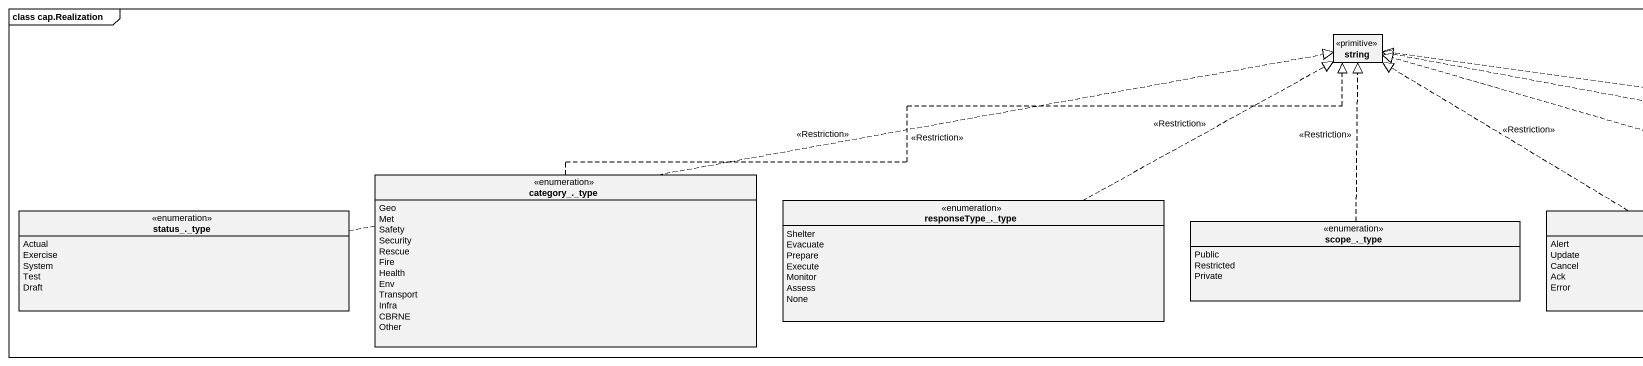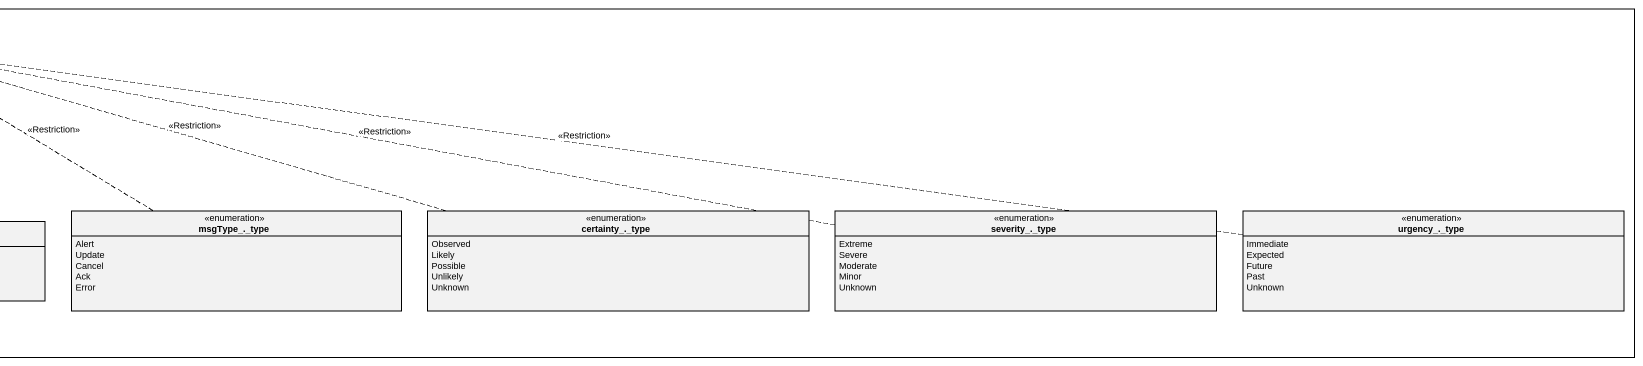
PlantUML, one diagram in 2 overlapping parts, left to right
@startuml
mainframe class cap.Realization
hide circle
hide empty members
class string <<primitive>>
enum "category_._type" as category_type {
  Geo
  Met
  Safety
  Security
  Rescue
  Fire
  Health
  Env
  Transport
  Infra
  CBRNE
  Other
}
enum "responseType_._type" as responseType_type {
  Shelter
  Evacuate
  Prepare
  Execute
  Monitor
  Assess
  None
}
enum "status_._type" as status_type {
  Actual
  Exercise
  System
  Test
  Draft
}
enum "scope_._type" as scope_type {
  Public
  Restricted
  Private
}
enum "msgType_._type" as msgType_type {
  Alert
  Update
  Cancel
  Ack
  Error
}
enum "certainty_._type" as certainty_type {
  Observed
  Likely
  Possible
  Unlikely
  Unknown
}
enum "severity_._type" as severity_type {
  Extreme
  Severe
  Moderate
  Minor
  Unknown
}
enum "urgency_._type" as urgency_type {
  Immediate
  Expected
  Future
  Past
  Unknown
}
category_type .right.|> string : <<Restriction>>
responseType_type .right.|> string : <<Restriction>>
status_type .right.|> string : <<Restriction>>
scope_type .up.|> string : <<Restriction>>
msgType_type .up.|> string : <<Restriction>>
certainty_type .left.|> string : <<Restriction>>
severity_type .left.|> string : <<Restriction>>
urgency_type .left.|> string : <<Restriction>>
@enduml
